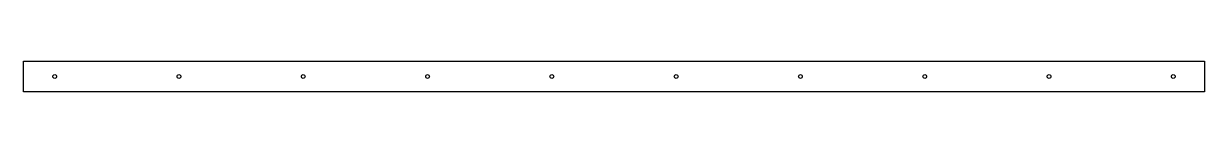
# Model space of a CAD drawing. Header units: millimetres. Extents: x 50 to 1950, y 200 to 250.
import ezdxf

# ---------------------------------------------------------------- set-up
doc = ezdxf.new("R2010")
doc.units = ezdxf.units.MM
doc.layers.get('0').update_dxf_attribs({"linetype": 'CONTINUOUS'})

msp = doc.modelspace()

# ---------------------------------------------------------------- linework, layer by layer
msp.add_lwpolyline([(50, 200), (50, 250), (1950, 250), (1950, 200)], close=True)
for centre in [(100, 225), (300, 225), (1300, 225), (1500, 225), (1700, 225), (1900, 225), (500, 225), (700, 225), (900, 225), (1100, 225)]:
    msp.add_circle(centre, 3)

doc.saveas('drawing.dxf')
